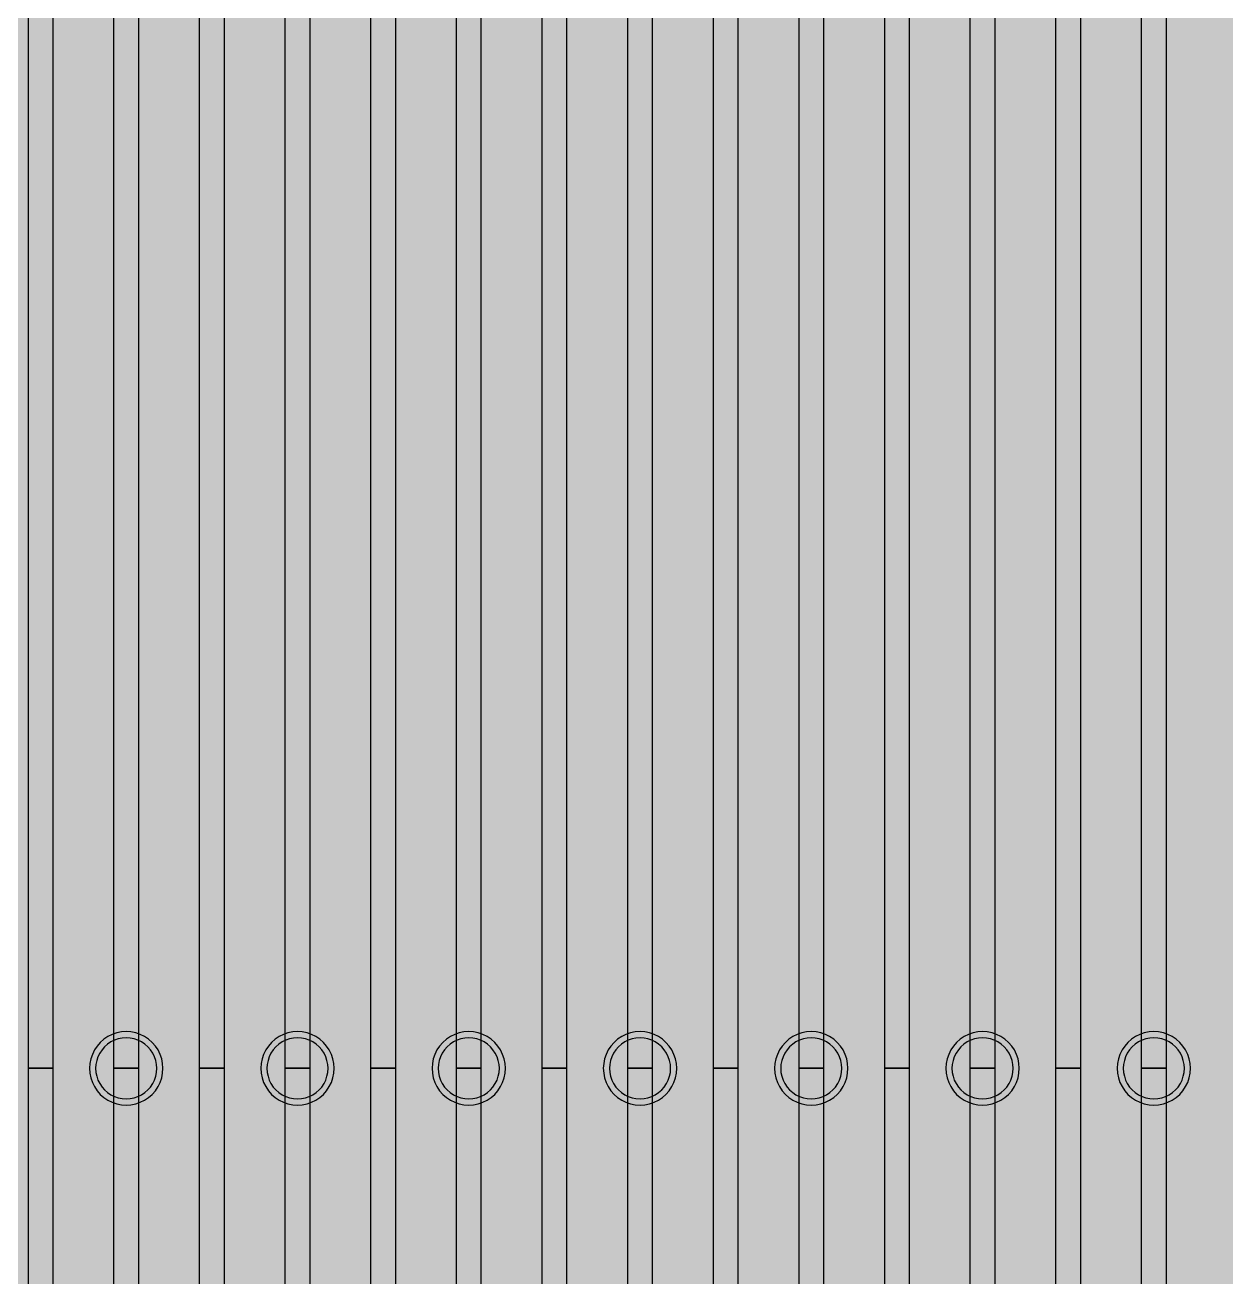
# Model space of a CAD drawing. Header units: metres. Extents: x -7231 to 10969, y -37556 to 1873.
# Drawn here: x 1185.2 to 1283.4, y -16649 to -16546.6 of the extents above; entities that cross this region are included whole.
import ezdxf

# ---------------------------------------------------------------- set-up
doc = ezdxf.new("R2010")
doc.units = ezdxf.units.M
for name, color, linetype in [('Metal1', 4, 'CONTINUOUS'), ('Metal2', 3, 'CONTINUOUS'), ('Polyimide', 7, 'CONTINUOUS')]:
    doc.layers.add(name, color=color, linetype=linetype)

msp = doc.modelspace()

# ---------------------------------------------------------------- hatches: boundary and pattern name
at = {"layer": 'Polyimide'}
msp.add_hatch(color=7, dxfattribs=at).paths.add_polyline_path([(4065.69, -468), (4066.67, -501.99), (4068.51, -535.99), (4071.41, -569.99), (4075.54, -603.99), (4081.04, -637.99), (4088.01, -671.99), (4096.52, -705.98), (4106.62, -739.98), (4118.33, -773.98), (4131.63, -807.98), (4146.49, -841.98), (4162.87, -875.98), (4180.68, -909.97), (4199.83, -943.97), (4220.22, -977.97), (4241.73, -1011.97), (4264.21, -1045.97), (4287.52, -1079.96), (4311.51, -1113.96), (4336.01, -1147.96), (4360.86, -1181.96), (4385.88, -1215.96), (4410.89, -1249.96), (4435.74, -1283.95), (4460.24, -1317.95), (4484.23, -1351.95), (4507.54, -1385.95), (4530.02, -1419.95), (4551.53, -1453.94), (4571.92, -1487.94), (4591.07, -1521.94), (4608.88, -1555.94), (4625.26, -1589.94), (4640.12, -1623.94), (4653.42, -1657.93), (4665.13, -1691.93), (4675.23, -1725.93), (4683.74, -1759.93), (4690.71, -1793.93), (4696.21, -1827.93), (4700.34, -1861.92), (4703.24, -1895.92), (4705.08, -1929.92), (4706.06, -1963.92), (4706.44, -1997.92), (4706.5, -2031.91), (4706.5, -4793.02), (4709.95, -4838.39), (4720.22, -4882.71), (4737.08, -4924.98), (4760.13, -4964.2), (4788.85, -4999.49), (4822.58, -5030.03), (4860.53, -5055.12), (4901.85, -5074.18), (4901.85, -5074.18), (4970.68, -5105.23), (5034.7, -5145.26), (5092.76, -5193.54), (5143.8, -5249.19), (5186.89, -5311.2), (5221.24, -5378.44), (5246.23, -5449.69), (5261.41, -5523.66), (5266.5, -5599), (5261.41, -5674.34), (5246.23, -5748.31), (5221.24, -5819.56), (5186.89, -5886.8), (5143.8, -5948.81), (5092.76, -6004.46), (5034.7, -6052.74), (4970.68, -6092.77), (4901.85, -6123.82), (4860.53, -6142.88), (4822.58, -6167.97), (4788.85, -6198.51), (4760.13, -6233.8), (4737.08, -6273.02), (4720.22, -6315.29), (4709.95, -6359.61), (4706.5, -6404.98), (4706.5, -9221.52), (4709.95, -9266.88), (4720.22, -9311.21), (4737.08, -9353.47), (4760.13, -9392.7), (4788.85, -9427.98), (4822.58, -9458.52), (4860.53, -9483.61), (4901.85, -9502.67), (4970.68, -9533.72), (5034.7, -9573.75), (5092.76, -9622.03), (5143.8, -9677.68), (5186.89, -9739.69), (5221.24, -9806.94), (5246.23, -9878.19), (5261.41, -9952.16), (5266.5, -10027.49), (5261.41, -10102.83), (5246.23, -10176.8), (5221.24, -10248.05), (5186.89, -10315.3), (5143.8, -10377.31), (5092.76, -10432.96), (5034.7, -10481.24), (4970.68, -10521.27), (4901.85, -10552.32), (4860.53, -10571.38), (4822.58, -10596.46), (4788.85, -10627), (4760.13, -10662.29), (4737.08, -10701.52), (4720.22, -10743.78), (4709.95, -10788.1), (4706.5, -10833.47), (4706.5, -13650.01), (4709.95, -13695.38), (4720.22, -13739.7), (4737.08, -13781.96), (4760.13, -13821.19), (4788.85, -13856.48), (4822.58, -13887.02), (4860.53, -13912.11), (4901.85, -13931.17), (4970.68, -13962.22), (5034.7, -14002.25), (5092.76, -14050.53), (5143.8, -14106.18), (5186.89, -14168.19), (5221.24, -14235.43), (5246.23, -14306.68), (5261.41, -14380.65), (5266.5, -14455.99), (5261.41, -14531.33), (5246.23, -14605.29), (5221.24, -14676.55), (5186.89, -14743.79), (5143.8, -14805.8), (5092.76, -14861.45), (5034.7, -14909.73), (4970.68, -14949.76), (4901.85, -14980.81), (4860.53, -14999.87), (4822.58, -15024.96), (4788.85, -15055.5), (4760.13, -15090.79), (4737.08, -15130.01), (4720.22, -15172.27), (4709.95, -15216.6), (4706.5, -15261.97), (4706.5, -15455.99), (4720.95, -15750.04), (4764.14, -16041.26), (4835.68, -16326.84), (4934.86, -16604.04), (5060.74, -16870.18), (5212.09, -17122.7), (5387.47, -17359.17), (5585.18, -17577.31), (5803.32, -17775.02), (6039.79, -17950.4), (6292.31, -18101.75), (6558.45, -18227.63), (6835.65, -18326.81), (7121.23, -18398.34), (7412.45, -18441.54), (7706.5, -18455.99), (9969.01, -18455.99), (10047.42, -18459.84), (10125.08, -18471.36), (10201.23, -18490.44), (10275.15, -18516.89), (10346.12, -18550.45), (10413.46, -18590.81), (10476.52, -18637.58), (10534.69, -18690.3), (10587.41, -18748.47), (10634.18, -18811.53), (10674.54, -18878.87), (10708.11, -18949.84), (10734.56, -19023.76), (10753.63, -19099.92), (10765.15, -19177.58), (10769.01, -19255.99), (10769.01, -20895.8), (10730.24, -20951.41), (10694.6, -21009.08), (10662.21, -21068.63), (10633.17, -21129.89), (10607.55, -21192.66), (10585.45, -21256.74), (10566.93, -21321.96), (10552.05, -21388.09), (10540.84, -21454.95), (10533.35, -21522.33), (10529.6, -21590.02), (10529.6, -21657.81), (10533.35, -21725.5), (10540.84, -21792.87), (10552.05, -21859.73), (10566.93, -21925.87), (10585.45, -21991.08), (10607.55, -22055.17), (10633.17, -22117.94), (10662.21, -22179.19), (10694.6, -22238.74), (10730.24, -22296.41), (10769.01, -22352.03), (10769.01, -32454.24), (10728.74, -32510.49), (10691.72, -32568.92), (10658.05, -32629.35), (10627.85, -32691.58), (10601.2, -32755.42), (10578.21, -32820.67), (10558.93, -32887.1), (10543.44, -32954.52), (10531.77, -33022.71), (10523.97, -33091.44), (10520.07, -33160.51), (10520.07, -33229.69), (10523.97, -33298.75), (10531.77, -33367.49), (10543.44, -33435.67), (10558.93, -33503.09), (10578.21, -33569.53), (10601.2, -33634.77), (10627.85, -33698.61), (10658.05, -33760.85), (10691.72, -33821.28), (10728.74, -33879.71), (10769.01, -33935.96), (10769.01, -36556), (10765.15, -36634.41), (10753.63, -36712.07), (10734.56, -36788.23), (10708.11, -36862.15), (10674.54, -36933.12), (10634.18, -37000.46), (10587.41, -37063.51), (10534.69, -37121.69), (10476.52, -37174.41), (10413.46, -37221.18), (10346.12, -37261.54), (10275.15, -37295.1), (10201.23, -37321.55), (10125.08, -37340.63), (10047.42, -37352.15), (9969.01, -37356), (-6231.01, -37356), (-6309.42, -37352.15), (-6387.08, -37340.63), (-6463.23, -37321.55), (-6537.15, -37295.1), (-6608.12, -37261.54), (-6675.46, -37221.18), (-6738.52, -37174.41), (-6796.69, -37121.69), (-6849.41, -37063.51), (-6896.18, -37000.46), (-6936.54, -36933.12), (-6970.11, -36862.15), (-6996.56, -36788.23), (-7015.63, -36712.07), (-7027.15, -36634.41), (-7031.01, -36556), (-7031.01, -33936), (-6990.74, -33879.75), (-6953.7, -33821.31), (-6920.03, -33760.88), (-6889.82, -33698.64), (-6863.18, -33634.8), (-6840.18, -33569.55), (-6820.9, -33503.11), (-6805.4, -33435.69), (-6793.74, -33367.49), (-6785.94, -33298.75), (-6782.03, -33229.68), (-6782.03, -33160.5), (-6785.94, -33091.43), (-6793.74, -33022.69), (-6805.4, -32954.5), (-6820.9, -32887.07), (-6840.18, -32820.63), (-6863.18, -32755.39), (-6889.82, -32691.54), (-6920.03, -32629.3), (-6953.7, -32568.87), (-6990.74, -32510.43), (-7031.01, -32454.18), (-7031.01, -22364.83), (-6990.74, -22308.58), (-6953.7, -22250.14), (-6920.03, -22189.71), (-6889.82, -22127.47), (-6863.18, -22063.62), (-6840.18, -21998.38), (-6820.9, -21931.94), (-6805.4, -21864.51), (-6793.74, -21796.32), (-6785.94, -21727.58), (-6782.03, -21658.51), (-6782.03, -21589.33), (-6785.94, -21520.26), (-6793.74, -21451.52), (-6805.4, -21383.32), (-6820.9, -21315.9), (-6840.18, -21249.46), (-6863.18, -21184.21), (-6889.82, -21120.37), (-6920.03, -21058.13), (-6953.7, -20997.7), (-6990.74, -20939.26), (-7031.01, -20883.01), (-7031.01, -19255.99), (-7027.15, -19177.58), (-7015.63, -19099.92), (-6996.56, -19023.76), (-6970.11, -18949.84), (-6936.54, -18878.87), (-6896.18, -18811.53), (-6849.41, -18748.47), (-6796.69, -18690.3), (-6738.52, -18637.58), (-6675.46, -18590.81), (-6608.12, -18550.45), (-6537.15, -18516.89), (-6463.23, -18490.44), (-6387.08, -18471.36), (-6309.42, -18459.84), (-6231.01, -18455.99), (-3968.5, -18455.99), (-3674.45, -18441.54), (-3383.23, -18398.34), (-3097.65, -18326.81), (-2820.45, -18227.63), (-2554.31, -18101.75), (-2301.79, -17950.4), (-2065.32, -17775.02), (-1847.18, -17577.31), (-1649.47, -17359.17), (-1474.09, -17122.7), (-1322.74, -16870.18), (-1196.86, -16604.04), (-1097.68, -16326.84), (-1026.14, -16041.26), (-982.95, -15750.04), (-968.5, -15455.99), (-968.5, -15261.97), (-971.95, -15216.6), (-982.22, -15172.27), (-999.08, -15130.01), (-1022.13, -15090.79), (-1050.85, -15055.5), (-1084.58, -15024.96), (-1122.53, -14999.87), (-1163.85, -14980.81), (-1232.68, -14949.76), (-1296.7, -14909.73), (-1354.76, -14861.45), (-1405.8, -14805.8), (-1448.89, -14743.79), (-1483.24, -14676.55), (-1508.23, -14605.29), (-1523.41, -14531.33), (-1528.5, -14455.99), (-1523.41, -14380.65), (-1508.23, -14306.68), (-1483.24, -14235.43), (-1448.89, -14168.19), (-1405.8, -14106.18), (-1354.76, -14050.53), (-1296.7, -14002.25), (-1232.68, -13962.22), (-1163.85, -13931.17), (-1122.53, -13912.11), (-1084.58, -13887.02), (-1050.85, -13856.48), (-1022.13, -13821.19), (-999.08, -13781.96), (-982.22, -13739.7), (-971.95, -13695.38), (-968.5, -13650.01), (-968.5, -12309.64), (-971.95, -12264.27), (-982.22, -12219.94), (-999.08, -12177.68), (-1022.13, -12138.46), (-1050.85, -12103.17), (-1084.58, -12072.63), (-1122.53, -12047.54), (-1163.85, -12028.48), (-1232.68, -11997.43), (-1296.7, -11957.4), (-1354.76, -11909.12), (-1405.8, -11853.47), (-1448.89, -11791.46), (-1483.24, -11724.22), (-1508.23, -11652.96), (-1523.41, -11579), (-1528.5, -11503.66), (-1523.41, -11428.32), (-1508.23, -11354.35), (-1483.24, -11283.1), (-1448.89, -11215.86), (-1405.8, -11153.85), (-1354.76, -11098.2), (-1296.7, -11049.92), (-1232.68, -11009.89), (-1163.85, -10978.84), (-1122.53, -10959.78), (-1084.58, -10934.69), (-1050.85, -10904.15), (-1022.13, -10868.86), (-999.08, -10829.63), (-982.22, -10787.37), (-971.95, -10743.05), (-968.5, -10697.68), (-968.5, -9357.31), (-971.95, -9311.94), (-982.22, -9267.62), (-999.08, -9225.35), (-1022.13, -9186.13), (-1050.85, -9150.84), (-1084.58, -9120.3), (-1122.53, -9095.21), (-1163.85, -9076.15), (-1163.85, -9076.15), (-1232.68, -9045.1), (-1296.7, -9005.07), (-1354.76, -8956.79), (-1405.8, -8901.14), (-1448.89, -8839.13), (-1483.24, -8771.89), (-1508.23, -8700.64), (-1523.41, -8626.67), (-1528.5, -8551.33), (-1523.41, -8475.99), (-1508.23, -8402.02), (-1483.24, -8330.77), (-1448.89, -8263.53), (-1405.8, -8201.52), (-1354.76, -8145.87), (-1296.7, -8097.59), (-1232.68, -8057.56), (-1163.85, -8026.51), (-1163.85, -8026.51), (-1122.53, -8007.45), (-1084.58, -7982.36), (-1050.85, -7951.82), (-1022.13, -7916.53), (-999.08, -7877.31), (-982.22, -7835.04), (-971.95, -7790.72), (-968.5, -7745.35), (-968.5, -6404.98), (-971.95, -6359.61), (-982.22, -6315.29), (-999.08, -6273.02), (-1022.13, -6233.8), (-1050.85, -6198.51), (-1084.58, -6167.97), (-1122.53, -6142.88), (-1163.85, -6123.82), (-1163.85, -6123.82), (-1232.68, -6092.77), (-1296.7, -6052.74), (-1354.76, -6004.46), (-1405.8, -5948.81), (-1448.89, -5886.8), (-1483.24, -5819.56), (-1508.23, -5748.31), (-1523.41, -5674.34), (-1528.5, -5599), (-1523.41, -5523.66), (-1508.23, -5449.69), (-1483.24, -5378.44), (-1448.89, -5311.2), (-1405.8, -5249.19), (-1354.76, -5193.54), (-1296.7, -5145.26), (-1232.68, -5105.23), (-1163.85, -5074.18), (-1163.85, -5074.18), (-1122.53, -5055.12), (-1084.58, -5030.03), (-1050.85, -4999.49), (-1022.13, -4964.2), (-999.08, -4924.98), (-982.22, -4882.71), (-971.95, -4838.39), (-968.5, -4793.02), (-968.5, -2031.91), (-968.44, -1997.92), (-968.06, -1963.92), (-967.05, -1929.92), (-965.18, -1895.92), (-962.22, -1861.92), (-958.01, -1827.93), (-952.41, -1793.93), (-945.31, -1759.93), (-936.64, -1725.93), (-926.35, -1691.93), (-914.43, -1657.93), (-900.88, -1623.94), (-885.74, -1589.94), (-869.05, -1555.94), (-850.91, -1521.94), (-831.4, -1487.94), (-810.63, -1453.94), (-788.72, -1419.95), (-765.82, -1385.95), (-742.07, -1351.95), (-717.63, -1317.95), (-692.67, -1283.95), (-667.36, -1249.96), (-641.88, -1215.96), (-616.39, -1181.96), (-591.08, -1147.96), (-566.12, -1113.96), (-541.68, -1079.96), (-517.93, -1045.97), (-495.03, -1011.97), (-473.12, -977.97), (-452.35, -943.97), (-432.84, -909.97), (-414.7, -875.98), (-398.01, -841.98), (-382.87, -807.98), (-369.32, -773.98), (-357.4, -739.98), (-347.11, -705.98), (-338.44, -671.99), (-331.34, -637.99), (-325.74, -603.99), (-321.53, -569.99), (-318.57, -535.99), (-316.7, -501.99), (-315.69, -468), (-315.31, -434), (-315.25, -400), (-315.25, 401), (-315.25, 451), (-315.25, 1644), (-270.25, 1644), (-270.03, 1637.13), (-269.35, 1630.29), (-268.23, 1623.52), (-266.67, 1616.82), (-264.68, 1610.25), (-262.26, 1603.82), (-259.42, 1597.56), (-256.18, 1591.5), (-252.55, 1585.67), (-248.55, 1580.08), (-244.19, 1574.77), (-239.5, 1569.75), (-234.48, 1565.06), (-229.17, 1560.7), (-223.58, 1556.7), (-217.75, 1553.07), (-211.69, 1549.83), (-205.43, 1546.99), (-199, 1544.57), (-192.43, 1542.58), (-185.73, 1541.02), (-178.96, 1539.9), (-172.12, 1539.22), (-165.25, 1539), (-158.38, 1539.22), (-151.54, 1539.9), (-144.77, 1541.02), (-138.07, 1542.58), (-131.5, 1544.57), (-125.07, 1546.99), (-118.81, 1549.83), (-112.75, 1553.07), (-106.92, 1556.7), (-101.33, 1560.7), (-96.02, 1565.06), (-91, 1569.75), (-86.31, 1574.77), (-81.95, 1580.08), (-77.95, 1585.67), (-74.32, 1591.5), (-71.08, 1597.56), (-68.24, 1603.82), (-65.82, 1610.25), (-63.83, 1616.82), (-62.27, 1623.52), (-61.15, 1630.29), (-60.47, 1637.13), (-60.25, 1644), (1853, 1644), (1853, 1573), (3815.25, 1573), (3815.46, 1579.54), (3816.11, 1586.05), (3817.17, 1592.51), (3818.66, 1598.88), (3820.56, 1605.14), (3822.86, 1611.27), (3825.56, 1617.23), (3828.65, 1623), (3832.1, 1628.56), (3835.91, 1633.88), (3840.07, 1638.93), (3844.54, 1643.71), (3849.32, 1648.18), (3854.37, 1652.34), (3859.69, 1656.15), (3865.25, 1659.6), (3871.02, 1662.69), (3876.98, 1665.39), (3883.11, 1667.69), (3889.37, 1669.59), (3895.74, 1671.08), (3902.2, 1672.14), (3908.71, 1672.79), (3915.25, 1673), (3921.79, 1672.79), (3928.3, 1672.14), (3934.76, 1671.08), (3941.13, 1669.59), (3947.39, 1667.69), (3953.52, 1665.39), (3959.48, 1662.69), (3965.25, 1659.6), (3970.81, 1656.15), (3976.13, 1652.34), (3981.18, 1648.18), (3985.96, 1643.71), (3990.43, 1638.93), (3994.59, 1633.88), (3998.4, 1628.56), (4001.85, 1623), (4004.94, 1617.23), (4007.64, 1611.27), (4009.94, 1605.14), (4011.84, 1598.88), (4013.33, 1592.51), (4014.39, 1586.05), (4015.04, 1579.54), (4015.25, 1573), (4065.25, 1573), (4065.25, 451), (4065.25, 401), (4065.25, -400), (4065.31, -434), (4065.69, -468)])

# ---------------------------------------------------------------- linework, layer by layer
at = {"layer": 'Metal1'}
for points in [[(1187.5, -2031.98), (1187.5, -16631.91), (1185.5, -16631.91), (1185.5, -2031.85)], [(1194.5, -2031.98), (1194.5, -16631.91), (1192.5, -16631.91), (1192.5, -2031.85)], [(1201.5, -2031.98), (1201.5, -16631.91), (1199.5, -16631.91), (1199.5, -2031.85)], [(1208.5, -2031.98), (1208.5, -16631.91), (1206.5, -16631.91), (1206.5, -2031.85)], [(1215.5, -2031.98), (1215.5, -16631.91), (1213.5, -16631.91), (1213.5, -2031.85)], [(1222.5, -2031.98), (1222.5, -16631.91), (1220.5, -16631.91), (1220.5, -2031.85)], [(1229.5, -2031.98), (1229.5, -16631.91), (1227.5, -16631.91), (1227.5, -2031.85)], [(1236.5, -2031.98), (1236.5, -16631.91), (1234.5, -16631.91), (1234.5, -2031.85)], [(1243.5, -2031.97), (1243.5, -16631.91), (1241.5, -16631.91), (1241.5, -2031.85)], [(1250.5, -2031.97), (1250.5, -16631.91), (1248.5, -16631.91), (1248.5, -2031.86)], [(1257.5, -2031.97), (1257.5, -16631.91), (1255.5, -16631.91), (1255.5, -2031.86)], [(1264.5, -2031.97), (1264.5, -16631.91), (1262.5, -16631.91), (1262.5, -2031.86)], [(1271.5, -2031.97), (1271.5, -16631.91), (1269.5, -16631.91), (1269.5, -2031.86)], [(1278.5, -2031.97), (1278.5, -16631.91), (1276.5, -16631.91), (1276.5, -2031.86)], [(1228.92, -17789.69), (1222.72, -17767.18), (1216.52, -17744.68), (1210.33, -17722.18), (1204.13, -17699.68), (1197.93, -17677.18), (1191.73, -17654.68), (1188, -17641.12), (1185.5, -17622.65), (1185.5, -16631.91), (1187.5, -16631.91), (1187.5, -17622.51), (1189.96, -17640.71), (1193.66, -17654.15), (1199.86, -17676.65), (1206.06, -17699.15), (1212.25, -17721.65), (1218.45, -17744.15), (1224.65, -17766.65), (1230.85, -17789.15)], [(1242.03, -17789.68), (1235.96, -17767.18), (1229.89, -17744.68), (1223.82, -17722.18), (1217.75, -17699.68), (1211.68, -17677.18), (1205.61, -17654.68), (1201.95, -17641.11), (1199.5, -17622.66), (1199.5, -16631.91), (1201.5, -16631.91), (1201.5, -17622.53), (1203.91, -17640.72), (1207.54, -17654.15), (1213.61, -17676.66), (1219.68, -17699.16), (1225.75, -17721.66), (1231.82, -17744.16), (1237.89, -17766.66), (1243.96, -17789.16)], [(1255.14, -17789.67), (1249.19, -17767.17), (1243.25, -17744.67), (1237.31, -17722.17), (1231.36, -17699.67), (1225.42, -17677.17), (1219.48, -17654.67), (1215.89, -17641.11), (1213.5, -17622.67), (1213.5, -16631.91), (1215.5, -16631.91), (1215.5, -17622.54), (1217.86, -17640.72), (1221.41, -17654.16), (1227.35, -17676.66), (1233.3, -17699.16), (1239.24, -17721.66), (1245.18, -17744.16), (1251.13, -17766.66), (1257.07, -17789.16)], [(1268.25, -17789.67), (1262.43, -17767.17), (1256.61, -17744.67), (1250.8, -17722.17), (1244.98, -17699.67), (1239.16, -17677.17), (1233.35, -17654.67), (1229.84, -17641.1), (1227.5, -17622.68), (1227.5, -16631.91), (1229.5, -16631.91), (1229.5, -17622.56), (1231.81, -17640.73), (1235.28, -17654.17), (1241.1, -17676.67), (1246.92, -17699.17), (1252.73, -17721.67), (1258.55, -17744.17), (1264.37, -17766.67), (1270.18, -17789.17)], [(1281.35, -17789.66), (1275.67, -17767.16), (1269.98, -17744.66), (1264.29, -17722.16), (1258.6, -17699.66), (1252.91, -17677.16), (1247.22, -17654.66), (1243.79, -17641.1), (1241.5, -17622.69), (1241.5, -16631.91), (1243.5, -16631.91), (1243.5, -17622.57), (1245.76, -17640.73), (1249.16, -17654.17), (1254.85, -17676.67), (1260.54, -17699.17), (1266.23, -17721.67), (1271.92, -17744.17), (1277.6, -17766.67), (1283.29, -17789.17)], [(1294.46, -17789.66), (1288.9, -17767.16), (1283.34, -17744.66), (1277.78, -17722.16), (1272.22, -17699.66), (1266.65, -17677.16), (1261.09, -17654.66), (1257.74, -17641.1), (1255.5, -17622.7), (1255.5, -16631.91), (1257.5, -16631.91), (1257.5, -17622.58), (1259.71, -17640.73), (1263.03, -17654.18), (1268.59, -17676.68), (1274.16, -17699.18), (1279.72, -17721.68), (1285.28, -17744.18), (1290.84, -17766.68), (1296.4, -17789.18)], [(1307.57, -17789.65), (1302.14, -17767.15), (1296.7, -17744.65), (1291.27, -17722.15), (1285.83, -17699.65), (1280.4, -17677.15), (1274.96, -17654.65), (1271.69, -17641.09), (1269.5, -17622.71), (1269.5, -16631.91), (1271.5, -16631.91), (1271.5, -17622.6), (1273.66, -17640.74), (1276.91, -17654.18), (1282.34, -17676.68), (1287.78, -17699.18), (1293.21, -17721.68), (1298.65, -17744.18), (1304.08, -17766.68), (1309.52, -17789.18)]]:
    msp.add_lwpolyline(points, dxfattribs=at)
for points in [[(1196.5, -16631.91), (1196.47, -16631.52), (1196.4, -16631.14), (1196.27, -16630.77), (1196.1, -16630.41), (1195.88, -16630.09), (1195.62, -16629.79), (1195.33, -16629.53), (1195, -16629.32), (1194.65, -16629.14), (1194.28, -16629.02), (1193.89, -16628.94), (1193.5, -16628.91), (1193.11, -16628.94), (1192.72, -16629.02), (1192.35, -16629.14), (1192, -16629.32), (1191.67, -16629.53), (1191.38, -16629.79), (1191.12, -16630.09), (1190.9, -16630.41), (1190.73, -16630.77), (1190.6, -16631.14), (1190.53, -16631.52), (1190.5, -16631.91), (1190.53, -16632.31), (1190.6, -16632.69), (1190.73, -16633.06), (1190.9, -16633.41), (1191.12, -16633.74), (1191.38, -16634.04), (1191.67, -16634.29), (1192, -16634.51), (1192.35, -16634.69), (1192.72, -16634.81), (1193.11, -16634.89), (1193.5, -16634.91), (1193.89, -16634.89), (1194.28, -16634.81), (1194.65, -16634.69), (1195, -16634.51), (1195.33, -16634.29), (1195.62, -16634.04), (1195.88, -16633.74), (1196.1, -16633.41), (1196.27, -16633.06), (1196.4, -16632.69), (1196.47, -16632.31), (1196.5, -16631.91)], [(1210.5, -16631.91), (1210.47, -16631.52), (1210.4, -16631.14), (1210.27, -16630.77), (1210.1, -16630.41), (1209.88, -16630.09), (1209.62, -16629.79), (1209.33, -16629.53), (1209, -16629.32), (1208.65, -16629.14), (1208.28, -16629.02), (1207.89, -16628.94), (1207.5, -16628.91), (1207.11, -16628.94), (1206.72, -16629.02), (1206.35, -16629.14), (1206, -16629.32), (1205.67, -16629.53), (1205.38, -16629.79), (1205.12, -16630.09), (1204.9, -16630.41), (1204.73, -16630.77), (1204.6, -16631.14), (1204.53, -16631.52), (1204.5, -16631.91), (1204.53, -16632.31), (1204.6, -16632.69), (1204.73, -16633.06), (1204.9, -16633.41), (1205.12, -16633.74), (1205.38, -16634.04), (1205.67, -16634.29), (1206, -16634.51), (1206.35, -16634.69), (1206.72, -16634.81), (1207.11, -16634.89), (1207.5, -16634.91), (1207.89, -16634.89), (1208.28, -16634.81), (1208.65, -16634.69), (1209, -16634.51), (1209.33, -16634.29), (1209.62, -16634.04), (1209.88, -16633.74), (1210.1, -16633.41), (1210.27, -16633.06), (1210.4, -16632.69), (1210.47, -16632.31), (1210.5, -16631.91)], [(1224.5, -16631.91), (1224.47, -16631.52), (1224.4, -16631.14), (1224.27, -16630.77), (1224.1, -16630.41), (1223.88, -16630.09), (1223.62, -16629.79), (1223.33, -16629.53), (1223, -16629.32), (1222.65, -16629.14), (1222.28, -16629.02), (1221.89, -16628.94), (1221.5, -16628.91), (1221.11, -16628.94), (1220.72, -16629.02), (1220.35, -16629.14), (1220, -16629.32), (1219.67, -16629.53), (1219.38, -16629.79), (1219.12, -16630.09), (1218.9, -16630.41), (1218.73, -16630.77), (1218.6, -16631.14), (1218.53, -16631.52), (1218.5, -16631.91), (1218.53, -16632.31), (1218.6, -16632.69), (1218.73, -16633.06), (1218.9, -16633.41), (1219.12, -16633.74), (1219.38, -16634.04), (1219.67, -16634.29), (1220, -16634.51), (1220.35, -16634.69), (1220.72, -16634.81), (1221.11, -16634.89), (1221.5, -16634.91), (1221.89, -16634.89), (1222.28, -16634.81), (1222.65, -16634.69), (1223, -16634.51), (1223.33, -16634.29), (1223.62, -16634.04), (1223.88, -16633.74), (1224.1, -16633.41), (1224.27, -16633.06), (1224.4, -16632.69), (1224.47, -16632.31), (1224.5, -16631.91)], [(1238.5, -16631.91), (1238.47, -16631.52), (1238.4, -16631.14), (1238.27, -16630.77), (1238.1, -16630.41), (1237.88, -16630.09), (1237.62, -16629.79), (1237.33, -16629.53), (1237, -16629.32), (1236.65, -16629.14), (1236.28, -16629.02), (1235.89, -16628.94), (1235.5, -16628.91), (1235.11, -16628.94), (1234.72, -16629.02), (1234.35, -16629.14), (1234, -16629.32), (1233.67, -16629.53), (1233.38, -16629.79), (1233.12, -16630.09), (1232.9, -16630.41), (1232.73, -16630.77), (1232.6, -16631.14), (1232.53, -16631.52), (1232.5, -16631.91), (1232.53, -16632.31), (1232.6, -16632.69), (1232.73, -16633.06), (1232.9, -16633.41), (1233.12, -16633.74), (1233.38, -16634.04), (1233.67, -16634.29), (1234, -16634.51), (1234.35, -16634.69), (1234.72, -16634.81), (1235.11, -16634.89), (1235.5, -16634.91), (1235.89, -16634.89), (1236.28, -16634.81), (1236.65, -16634.69), (1237, -16634.51), (1237.33, -16634.29), (1237.62, -16634.04), (1237.88, -16633.74), (1238.1, -16633.41), (1238.27, -16633.06), (1238.4, -16632.69), (1238.47, -16632.31), (1238.5, -16631.91)], [(1252.5, -16631.91), (1252.47, -16631.52), (1252.4, -16631.14), (1252.27, -16630.77), (1252.1, -16630.41), (1251.88, -16630.09), (1251.62, -16629.79), (1251.33, -16629.53), (1251, -16629.32), (1250.65, -16629.14), (1250.28, -16629.02), (1249.89, -16628.94), (1249.5, -16628.91), (1249.11, -16628.94), (1248.72, -16629.02), (1248.35, -16629.14), (1248, -16629.32), (1247.67, -16629.53), (1247.38, -16629.79), (1247.12, -16630.09), (1246.9, -16630.41), (1246.73, -16630.77), (1246.6, -16631.14), (1246.53, -16631.52), (1246.5, -16631.91), (1246.53, -16632.31), (1246.6, -16632.69), (1246.73, -16633.06), (1246.9, -16633.41), (1247.12, -16633.74), (1247.38, -16634.04), (1247.67, -16634.29), (1248, -16634.51), (1248.35, -16634.69), (1248.72, -16634.81), (1249.11, -16634.89), (1249.5, -16634.91), (1249.89, -16634.89), (1250.28, -16634.81), (1250.65, -16634.69), (1251, -16634.51), (1251.33, -16634.29), (1251.62, -16634.04), (1251.88, -16633.74), (1252.1, -16633.41), (1252.27, -16633.06), (1252.4, -16632.69), (1252.47, -16632.31), (1252.5, -16631.91)], [(1266.5, -16631.91), (1266.47, -16631.52), (1266.4, -16631.14), (1266.27, -16630.77), (1266.1, -16630.41), (1265.88, -16630.09), (1265.62, -16629.79), (1265.33, -16629.53), (1265, -16629.32), (1264.65, -16629.14), (1264.28, -16629.02), (1263.89, -16628.94), (1263.5, -16628.91), (1263.11, -16628.94), (1262.72, -16629.02), (1262.35, -16629.14), (1262, -16629.32), (1261.67, -16629.53), (1261.38, -16629.79), (1261.12, -16630.09), (1260.9, -16630.41), (1260.73, -16630.77), (1260.6, -16631.14), (1260.53, -16631.52), (1260.5, -16631.91), (1260.53, -16632.31), (1260.6, -16632.69), (1260.73, -16633.06), (1260.9, -16633.41), (1261.12, -16633.74), (1261.38, -16634.04), (1261.67, -16634.29), (1262, -16634.51), (1262.35, -16634.69), (1262.72, -16634.81), (1263.11, -16634.89), (1263.5, -16634.91), (1263.89, -16634.89), (1264.28, -16634.81), (1264.65, -16634.69), (1265, -16634.51), (1265.33, -16634.29), (1265.62, -16634.04), (1265.88, -16633.74), (1266.1, -16633.41), (1266.27, -16633.06), (1266.4, -16632.69), (1266.47, -16632.31), (1266.5, -16631.91)], [(1280.5, -16631.91), (1280.47, -16631.52), (1280.4, -16631.14), (1280.27, -16630.77), (1280.1, -16630.41), (1279.88, -16630.09), (1279.62, -16629.79), (1279.33, -16629.53), (1279, -16629.32), (1278.65, -16629.14), (1278.28, -16629.02), (1277.89, -16628.94), (1277.5, -16628.91), (1277.11, -16628.94), (1276.72, -16629.02), (1276.35, -16629.14), (1276, -16629.32), (1275.67, -16629.53), (1275.38, -16629.79), (1275.12, -16630.09), (1274.9, -16630.41), (1274.73, -16630.77), (1274.6, -16631.14), (1274.53, -16631.52), (1274.5, -16631.91), (1274.53, -16632.31), (1274.6, -16632.69), (1274.73, -16633.06), (1274.9, -16633.41), (1275.12, -16633.74), (1275.38, -16634.04), (1275.67, -16634.29), (1276, -16634.51), (1276.35, -16634.69), (1276.72, -16634.81), (1277.11, -16634.89), (1277.5, -16634.91), (1277.89, -16634.89), (1278.28, -16634.81), (1278.65, -16634.69), (1279, -16634.51), (1279.33, -16634.29), (1279.62, -16634.04), (1279.88, -16633.74), (1280.1, -16633.41), (1280.27, -16633.06), (1280.4, -16632.69), (1280.47, -16632.31), (1280.5, -16631.91)]]:
    msp.add_lwpolyline(points, close=True, dxfattribs=at)
at = {"layer": 'Metal2'}
for points in [[(1196.5, -16631.91), (1196.47, -16631.52), (1196.4, -16631.14), (1196.27, -16630.77), (1196.1, -16630.41), (1195.88, -16630.09), (1195.62, -16629.79), (1195.33, -16629.53), (1195, -16629.32), (1194.65, -16629.14), (1194.28, -16629.02), (1193.89, -16628.94), (1193.5, -16628.91), (1193.11, -16628.94), (1192.72, -16629.02), (1192.35, -16629.14), (1192, -16629.32), (1191.67, -16629.53), (1191.38, -16629.79), (1191.12, -16630.09), (1190.9, -16630.41), (1190.73, -16630.77), (1190.6, -16631.14), (1190.53, -16631.52), (1190.5, -16631.91), (1190.53, -16632.31), (1190.6, -16632.69), (1190.73, -16633.06), (1190.9, -16633.41), (1191.12, -16633.74), (1191.38, -16634.04), (1191.67, -16634.29), (1192, -16634.51), (1192.35, -16634.69), (1192.72, -16634.81), (1193.11, -16634.89), (1193.5, -16634.91), (1193.89, -16634.89), (1194.28, -16634.81), (1194.65, -16634.69), (1195, -16634.51), (1195.33, -16634.29), (1195.62, -16634.04), (1195.88, -16633.74), (1196.1, -16633.41), (1196.27, -16633.06), (1196.4, -16632.69), (1196.47, -16632.31), (1196.5, -16631.91)], [(1210.5, -16631.91), (1210.47, -16631.52), (1210.4, -16631.14), (1210.27, -16630.77), (1210.1, -16630.41), (1209.88, -16630.09), (1209.62, -16629.79), (1209.33, -16629.53), (1209, -16629.32), (1208.65, -16629.14), (1208.28, -16629.02), (1207.89, -16628.94), (1207.5, -16628.91), (1207.11, -16628.94), (1206.72, -16629.02), (1206.35, -16629.14), (1206, -16629.32), (1205.67, -16629.53), (1205.38, -16629.79), (1205.12, -16630.09), (1204.9, -16630.41), (1204.73, -16630.77), (1204.6, -16631.14), (1204.53, -16631.52), (1204.5, -16631.91), (1204.53, -16632.31), (1204.6, -16632.69), (1204.73, -16633.06), (1204.9, -16633.41), (1205.12, -16633.74), (1205.38, -16634.04), (1205.67, -16634.29), (1206, -16634.51), (1206.35, -16634.69), (1206.72, -16634.81), (1207.11, -16634.89), (1207.5, -16634.91), (1207.89, -16634.89), (1208.28, -16634.81), (1208.65, -16634.69), (1209, -16634.51), (1209.33, -16634.29), (1209.62, -16634.04), (1209.88, -16633.74), (1210.1, -16633.41), (1210.27, -16633.06), (1210.4, -16632.69), (1210.47, -16632.31), (1210.5, -16631.91)], [(1224.5, -16631.91), (1224.47, -16631.52), (1224.4, -16631.14), (1224.27, -16630.77), (1224.1, -16630.41), (1223.88, -16630.09), (1223.62, -16629.79), (1223.33, -16629.53), (1223, -16629.32), (1222.65, -16629.14), (1222.28, -16629.02), (1221.89, -16628.94), (1221.5, -16628.91), (1221.11, -16628.94), (1220.72, -16629.02), (1220.35, -16629.14), (1220, -16629.32), (1219.67, -16629.53), (1219.38, -16629.79), (1219.12, -16630.09), (1218.9, -16630.41), (1218.73, -16630.77), (1218.6, -16631.14), (1218.53, -16631.52), (1218.5, -16631.91), (1218.53, -16632.31), (1218.6, -16632.69), (1218.73, -16633.06), (1218.9, -16633.41), (1219.12, -16633.74), (1219.38, -16634.04), (1219.67, -16634.29), (1220, -16634.51), (1220.35, -16634.69), (1220.72, -16634.81), (1221.11, -16634.89), (1221.5, -16634.91), (1221.89, -16634.89), (1222.28, -16634.81), (1222.65, -16634.69), (1223, -16634.51), (1223.33, -16634.29), (1223.62, -16634.04), (1223.88, -16633.74), (1224.1, -16633.41), (1224.27, -16633.06), (1224.4, -16632.69), (1224.47, -16632.31), (1224.5, -16631.91)], [(1238.5, -16631.91), (1238.47, -16631.52), (1238.4, -16631.14), (1238.27, -16630.77), (1238.1, -16630.41), (1237.88, -16630.09), (1237.62, -16629.79), (1237.33, -16629.53), (1237, -16629.32), (1236.65, -16629.14), (1236.28, -16629.02), (1235.89, -16628.94), (1235.5, -16628.91), (1235.11, -16628.94), (1234.72, -16629.02), (1234.35, -16629.14), (1234, -16629.32), (1233.67, -16629.53), (1233.38, -16629.79), (1233.12, -16630.09), (1232.9, -16630.41), (1232.73, -16630.77), (1232.6, -16631.14), (1232.53, -16631.52), (1232.5, -16631.91), (1232.53, -16632.31), (1232.6, -16632.69), (1232.73, -16633.06), (1232.9, -16633.41), (1233.12, -16633.74), (1233.38, -16634.04), (1233.67, -16634.29), (1234, -16634.51), (1234.35, -16634.69), (1234.72, -16634.81), (1235.11, -16634.89), (1235.5, -16634.91), (1235.89, -16634.89), (1236.28, -16634.81), (1236.65, -16634.69), (1237, -16634.51), (1237.33, -16634.29), (1237.62, -16634.04), (1237.88, -16633.74), (1238.1, -16633.41), (1238.27, -16633.06), (1238.4, -16632.69), (1238.47, -16632.31), (1238.5, -16631.91)], [(1252.5, -16631.91), (1252.47, -16631.52), (1252.4, -16631.14), (1252.27, -16630.77), (1252.1, -16630.41), (1251.88, -16630.09), (1251.62, -16629.79), (1251.33, -16629.53), (1251, -16629.32), (1250.65, -16629.14), (1250.28, -16629.02), (1249.89, -16628.94), (1249.5, -16628.91), (1249.11, -16628.94), (1248.72, -16629.02), (1248.35, -16629.14), (1248, -16629.32), (1247.67, -16629.53), (1247.38, -16629.79), (1247.12, -16630.09), (1246.9, -16630.41), (1246.73, -16630.77), (1246.6, -16631.14), (1246.53, -16631.52), (1246.5, -16631.91), (1246.53, -16632.31), (1246.6, -16632.69), (1246.73, -16633.06), (1246.9, -16633.41), (1247.12, -16633.74), (1247.38, -16634.04), (1247.67, -16634.29), (1248, -16634.51), (1248.35, -16634.69), (1248.72, -16634.81), (1249.11, -16634.89), (1249.5, -16634.91), (1249.89, -16634.89), (1250.28, -16634.81), (1250.65, -16634.69), (1251, -16634.51), (1251.33, -16634.29), (1251.62, -16634.04), (1251.88, -16633.74), (1252.1, -16633.41), (1252.27, -16633.06), (1252.4, -16632.69), (1252.47, -16632.31), (1252.5, -16631.91)], [(1266.5, -16631.91), (1266.47, -16631.52), (1266.4, -16631.14), (1266.27, -16630.77), (1266.1, -16630.41), (1265.88, -16630.09), (1265.62, -16629.79), (1265.33, -16629.53), (1265, -16629.32), (1264.65, -16629.14), (1264.28, -16629.02), (1263.89, -16628.94), (1263.5, -16628.91), (1263.11, -16628.94), (1262.72, -16629.02), (1262.35, -16629.14), (1262, -16629.32), (1261.67, -16629.53), (1261.38, -16629.79), (1261.12, -16630.09), (1260.9, -16630.41), (1260.73, -16630.77), (1260.6, -16631.14), (1260.53, -16631.52), (1260.5, -16631.91), (1260.53, -16632.31), (1260.6, -16632.69), (1260.73, -16633.06), (1260.9, -16633.41), (1261.12, -16633.74), (1261.38, -16634.04), (1261.67, -16634.29), (1262, -16634.51), (1262.35, -16634.69), (1262.72, -16634.81), (1263.11, -16634.89), (1263.5, -16634.91), (1263.89, -16634.89), (1264.28, -16634.81), (1264.65, -16634.69), (1265, -16634.51), (1265.33, -16634.29), (1265.62, -16634.04), (1265.88, -16633.74), (1266.1, -16633.41), (1266.27, -16633.06), (1266.4, -16632.69), (1266.47, -16632.31), (1266.5, -16631.91)], [(1280.5, -16631.91), (1280.47, -16631.52), (1280.4, -16631.14), (1280.27, -16630.77), (1280.1, -16630.41), (1279.88, -16630.09), (1279.62, -16629.79), (1279.33, -16629.53), (1279, -16629.32), (1278.65, -16629.14), (1278.28, -16629.02), (1277.89, -16628.94), (1277.5, -16628.91), (1277.11, -16628.94), (1276.72, -16629.02), (1276.35, -16629.14), (1276, -16629.32), (1275.67, -16629.53), (1275.38, -16629.79), (1275.12, -16630.09), (1274.9, -16630.41), (1274.73, -16630.77), (1274.6, -16631.14), (1274.53, -16631.52), (1274.5, -16631.91), (1274.53, -16632.31), (1274.6, -16632.69), (1274.73, -16633.06), (1274.9, -16633.41), (1275.12, -16633.74), (1275.38, -16634.04), (1275.67, -16634.29), (1276, -16634.51), (1276.35, -16634.69), (1276.72, -16634.81), (1277.11, -16634.89), (1277.5, -16634.91), (1277.89, -16634.89), (1278.28, -16634.81), (1278.65, -16634.69), (1279, -16634.51), (1279.33, -16634.29), (1279.62, -16634.04), (1279.88, -16633.74), (1280.1, -16633.41), (1280.27, -16633.06), (1280.4, -16632.69), (1280.47, -16632.31), (1280.5, -16631.91)]]:
    msp.add_lwpolyline(points, close=True, dxfattribs=at)
for points in [[(1235.47, -17789.68), (1229.34, -17767.18), (1223.21, -17744.68), (1217.07, -17722.18), (1210.94, -17699.68), (1204.8, -17677.18), (1198.67, -17654.68), (1194.97, -17641.11), (1192.5, -17622.65), (1192.5, -16631.91), (1194.5, -16631.91), (1194.5, -17622.52), (1196.94, -17640.72), (1200.6, -17654.15), (1206.73, -17676.65), (1212.87, -17699.15), (1219, -17721.65), (1225.14, -17744.16), (1231.27, -17766.66), (1237.4, -17789.16)], [(1248.58, -17789.68), (1242.58, -17767.18), (1236.57, -17744.68), (1230.56, -17722.18), (1224.55, -17699.67), (1218.55, -17677.17), (1212.54, -17654.67), (1208.92, -17641.11), (1206.5, -17622.66), (1206.5, -16631.91), (1208.5, -16631.91), (1208.5, -17622.53), (1210.89, -17640.72), (1214.47, -17654.16), (1220.48, -17676.66), (1226.49, -17699.16), (1232.49, -17721.66), (1238.5, -17744.16), (1244.51, -17766.66), (1250.51, -17789.16)], [(1261.69, -17789.67), (1255.81, -17767.17), (1249.93, -17744.67), (1244.05, -17722.17), (1238.17, -17699.67), (1232.29, -17677.17), (1226.41, -17654.67), (1222.87, -17641.11), (1220.5, -17622.68), (1220.5, -16631.91), (1222.5, -16631.91), (1222.5, -17622.55), (1224.84, -17640.72), (1228.35, -17654.16), (1234.23, -17676.66), (1240.11, -17699.16), (1245.99, -17721.66), (1251.87, -17744.17), (1257.75, -17766.67), (1263.63, -17789.17)], [(1274.8, -17789.67), (1269.05, -17767.17), (1263.29, -17744.67), (1257.54, -17722.17), (1251.79, -17699.66), (1246.04, -17677.16), (1240.28, -17654.66), (1236.82, -17641.1), (1234.5, -17622.69), (1234.5, -16631.91), (1236.5, -16631.91), (1236.5, -17622.56), (1238.79, -17640.73), (1242.22, -17654.17), (1247.97, -17676.67), (1253.73, -17699.17), (1259.48, -17721.67), (1265.23, -17744.17), (1270.99, -17766.67), (1276.74, -17789.17)], [(1287.91, -17789.66), (1282.28, -17767.16), (1276.66, -17744.66), (1271.03, -17722.16), (1265.41, -17699.66), (1259.78, -17677.16), (1254.16, -17654.66), (1250.77, -17641.1), (1248.5, -17622.7), (1248.5, -16631.91), (1250.5, -16631.91), (1250.5, -17622.58), (1252.74, -17640.73), (1256.1, -17654.17), (1261.72, -17676.67), (1267.35, -17699.17), (1272.97, -17721.67), (1278.6, -17744.18), (1284.22, -17766.68), (1289.85, -17789.18)], [(1301.02, -17789.66), (1295.52, -17767.16), (1290.02, -17744.66), (1284.52, -17722.15), (1279.02, -17699.65), (1273.53, -17677.15), (1268.03, -17654.65), (1264.71, -17641.09), (1262.5, -17622.71), (1262.5, -16631.91), (1264.5, -16631.91), (1264.5, -17622.59), (1266.69, -17640.74), (1269.97, -17654.18), (1275.47, -17676.68), (1280.97, -17699.18), (1286.47, -17721.68), (1291.96, -17744.18), (1297.46, -17766.68), (1302.96, -17789.18)], [(1314.13, -17789.65), (1308.76, -17767.15), (1303.38, -17744.65), (1298.01, -17722.15), (1292.64, -17699.65), (1287.27, -17677.15), (1281.9, -17654.65), (1278.66, -17641.09), (1276.5, -17622.72), (1276.5, -16631.91), (1278.5, -16631.91), (1278.5, -17622.6), (1280.63, -17640.74), (1283.84, -17654.18), (1289.22, -17676.68), (1294.59, -17699.18), (1299.96, -17721.69), (1305.33, -17744.19), (1310.7, -17766.69), (1316.07, -17789.19)]]:
    msp.add_lwpolyline(points, dxfattribs=at)
at = {"layer": 'Via'}
for points in [[(1196, -16631.91), (1195.98, -16631.59), (1195.91, -16631.27), (1195.81, -16630.96), (1195.67, -16630.66), (1195.48, -16630.39), (1195.27, -16630.15), (1195.02, -16629.93), (1194.75, -16629.75), (1194.46, -16629.6), (1194.15, -16629.5), (1193.83, -16629.44), (1193.5, -16629.41), (1193.17, -16629.44), (1192.85, -16629.5), (1192.54, -16629.6), (1192.25, -16629.75), (1191.98, -16629.93), (1191.73, -16630.15), (1191.52, -16630.39), (1191.33, -16630.66), (1191.19, -16630.96), (1191.09, -16631.27), (1191.02, -16631.59), (1191, -16631.91), (1191.02, -16632.24), (1191.09, -16632.56), (1191.19, -16632.87), (1191.33, -16633.16), (1191.52, -16633.44), (1191.73, -16633.68), (1191.98, -16633.9), (1192.25, -16634.08), (1192.54, -16634.22), (1192.85, -16634.33), (1193.17, -16634.39), (1193.5, -16634.41), (1193.83, -16634.39), (1194.15, -16634.33), (1194.46, -16634.22), (1194.75, -16634.08), (1195.02, -16633.9), (1195.27, -16633.68), (1195.48, -16633.44), (1195.67, -16633.16), (1195.81, -16632.87), (1195.91, -16632.56), (1195.98, -16632.24), (1196, -16631.91)], [(1210, -16631.91), (1209.98, -16631.59), (1209.91, -16631.27), (1209.81, -16630.96), (1209.67, -16630.66), (1209.48, -16630.39), (1209.27, -16630.15), (1209.02, -16629.93), (1208.75, -16629.75), (1208.46, -16629.6), (1208.15, -16629.5), (1207.83, -16629.44), (1207.5, -16629.41), (1207.17, -16629.44), (1206.85, -16629.5), (1206.54, -16629.6), (1206.25, -16629.75), (1205.98, -16629.93), (1205.73, -16630.15), (1205.52, -16630.39), (1205.33, -16630.66), (1205.19, -16630.96), (1205.09, -16631.27), (1205.02, -16631.59), (1205, -16631.91), (1205.02, -16632.24), (1205.09, -16632.56), (1205.19, -16632.87), (1205.33, -16633.16), (1205.52, -16633.44), (1205.73, -16633.68), (1205.98, -16633.9), (1206.25, -16634.08), (1206.54, -16634.22), (1206.85, -16634.33), (1207.17, -16634.39), (1207.5, -16634.41), (1207.83, -16634.39), (1208.15, -16634.33), (1208.46, -16634.22), (1208.75, -16634.08), (1209.02, -16633.9), (1209.27, -16633.68), (1209.48, -16633.44), (1209.67, -16633.16), (1209.81, -16632.87), (1209.91, -16632.56), (1209.98, -16632.24), (1210, -16631.91)], [(1224, -16631.91), (1223.98, -16631.59), (1223.91, -16631.27), (1223.81, -16630.96), (1223.67, -16630.66), (1223.48, -16630.39), (1223.27, -16630.15), (1223.02, -16629.93), (1222.75, -16629.75), (1222.46, -16629.6), (1222.15, -16629.5), (1221.83, -16629.44), (1221.5, -16629.41), (1221.17, -16629.44), (1220.85, -16629.5), (1220.54, -16629.6), (1220.25, -16629.75), (1219.98, -16629.93), (1219.73, -16630.15), (1219.52, -16630.39), (1219.33, -16630.66), (1219.19, -16630.96), (1219.09, -16631.27), (1219.02, -16631.59), (1219, -16631.91), (1219.02, -16632.24), (1219.09, -16632.56), (1219.19, -16632.87), (1219.33, -16633.16), (1219.52, -16633.44), (1219.73, -16633.68), (1219.98, -16633.9), (1220.25, -16634.08), (1220.54, -16634.22), (1220.85, -16634.33), (1221.17, -16634.39), (1221.5, -16634.41), (1221.83, -16634.39), (1222.15, -16634.33), (1222.46, -16634.22), (1222.75, -16634.08), (1223.02, -16633.9), (1223.27, -16633.68), (1223.48, -16633.44), (1223.67, -16633.16), (1223.81, -16632.87), (1223.91, -16632.56), (1223.98, -16632.24), (1224, -16631.91)], [(1238, -16631.91), (1237.98, -16631.59), (1237.91, -16631.27), (1237.81, -16630.96), (1237.67, -16630.66), (1237.48, -16630.39), (1237.27, -16630.15), (1237.02, -16629.93), (1236.75, -16629.75), (1236.46, -16629.6), (1236.15, -16629.5), (1235.83, -16629.44), (1235.5, -16629.41), (1235.17, -16629.44), (1234.85, -16629.5), (1234.54, -16629.6), (1234.25, -16629.75), (1233.98, -16629.93), (1233.73, -16630.15), (1233.52, -16630.39), (1233.33, -16630.66), (1233.19, -16630.96), (1233.09, -16631.27), (1233.02, -16631.59), (1233, -16631.91), (1233.02, -16632.24), (1233.09, -16632.56), (1233.19, -16632.87), (1233.33, -16633.16), (1233.52, -16633.44), (1233.73, -16633.68), (1233.98, -16633.9), (1234.25, -16634.08), (1234.54, -16634.22), (1234.85, -16634.33), (1235.17, -16634.39), (1235.5, -16634.41), (1235.83, -16634.39), (1236.15, -16634.33), (1236.46, -16634.22), (1236.75, -16634.08), (1237.02, -16633.9), (1237.27, -16633.68), (1237.48, -16633.44), (1237.67, -16633.16), (1237.81, -16632.87), (1237.91, -16632.56), (1237.98, -16632.24), (1238, -16631.91)], [(1252, -16631.91), (1251.98, -16631.59), (1251.91, -16631.27), (1251.81, -16630.96), (1251.67, -16630.66), (1251.48, -16630.39), (1251.27, -16630.15), (1251.02, -16629.93), (1250.75, -16629.75), (1250.46, -16629.6), (1250.15, -16629.5), (1249.83, -16629.44), (1249.5, -16629.41), (1249.17, -16629.44), (1248.85, -16629.5), (1248.54, -16629.6), (1248.25, -16629.75), (1247.98, -16629.93), (1247.73, -16630.15), (1247.52, -16630.39), (1247.33, -16630.66), (1247.19, -16630.96), (1247.09, -16631.27), (1247.02, -16631.59), (1247, -16631.91), (1247.02, -16632.24), (1247.09, -16632.56), (1247.19, -16632.87), (1247.33, -16633.16), (1247.52, -16633.44), (1247.73, -16633.68), (1247.98, -16633.9), (1248.25, -16634.08), (1248.54, -16634.22), (1248.85, -16634.33), (1249.17, -16634.39), (1249.5, -16634.41), (1249.83, -16634.39), (1250.15, -16634.33), (1250.46, -16634.22), (1250.75, -16634.08), (1251.02, -16633.9), (1251.27, -16633.68), (1251.48, -16633.44), (1251.67, -16633.16), (1251.81, -16632.87), (1251.91, -16632.56), (1251.98, -16632.24), (1252, -16631.91)], [(1266, -16631.91), (1265.98, -16631.59), (1265.91, -16631.27), (1265.81, -16630.96), (1265.67, -16630.66), (1265.48, -16630.39), (1265.27, -16630.15), (1265.02, -16629.93), (1264.75, -16629.75), (1264.46, -16629.6), (1264.15, -16629.5), (1263.83, -16629.44), (1263.5, -16629.41), (1263.17, -16629.44), (1262.85, -16629.5), (1262.54, -16629.6), (1262.25, -16629.75), (1261.98, -16629.93), (1261.73, -16630.15), (1261.52, -16630.39), (1261.33, -16630.66), (1261.19, -16630.96), (1261.09, -16631.27), (1261.02, -16631.59), (1261, -16631.91), (1261.02, -16632.24), (1261.09, -16632.56), (1261.19, -16632.87), (1261.33, -16633.16), (1261.52, -16633.44), (1261.73, -16633.68), (1261.98, -16633.9), (1262.25, -16634.08), (1262.54, -16634.22), (1262.85, -16634.33), (1263.17, -16634.39), (1263.5, -16634.41), (1263.83, -16634.39), (1264.15, -16634.33), (1264.46, -16634.22), (1264.75, -16634.08), (1265.02, -16633.9), (1265.27, -16633.68), (1265.48, -16633.44), (1265.67, -16633.16), (1265.81, -16632.87), (1265.91, -16632.56), (1265.98, -16632.24), (1266, -16631.91)], [(1280, -16631.91), (1279.98, -16631.59), (1279.91, -16631.27), (1279.81, -16630.96), (1279.67, -16630.66), (1279.48, -16630.39), (1279.27, -16630.15), (1279.02, -16629.93), (1278.75, -16629.75), (1278.46, -16629.6), (1278.15, -16629.5), (1277.83, -16629.44), (1277.5, -16629.41), (1277.17, -16629.44), (1276.85, -16629.5), (1276.54, -16629.6), (1276.25, -16629.75), (1275.98, -16629.93), (1275.73, -16630.15), (1275.52, -16630.39), (1275.33, -16630.66), (1275.19, -16630.96), (1275.09, -16631.27), (1275.02, -16631.59), (1275, -16631.91), (1275.02, -16632.24), (1275.09, -16632.56), (1275.19, -16632.87), (1275.33, -16633.16), (1275.52, -16633.44), (1275.73, -16633.68), (1275.98, -16633.9), (1276.25, -16634.08), (1276.54, -16634.22), (1276.85, -16634.33), (1277.17, -16634.39), (1277.5, -16634.41), (1277.83, -16634.39), (1278.15, -16634.33), (1278.46, -16634.22), (1278.75, -16634.08), (1279.02, -16633.9), (1279.27, -16633.68), (1279.48, -16633.44), (1279.67, -16633.16), (1279.81, -16632.87), (1279.91, -16632.56), (1279.98, -16632.24), (1280, -16631.91)]]:
    msp.add_lwpolyline(points, close=True, dxfattribs=at)

doc.saveas('drawing.dxf')
